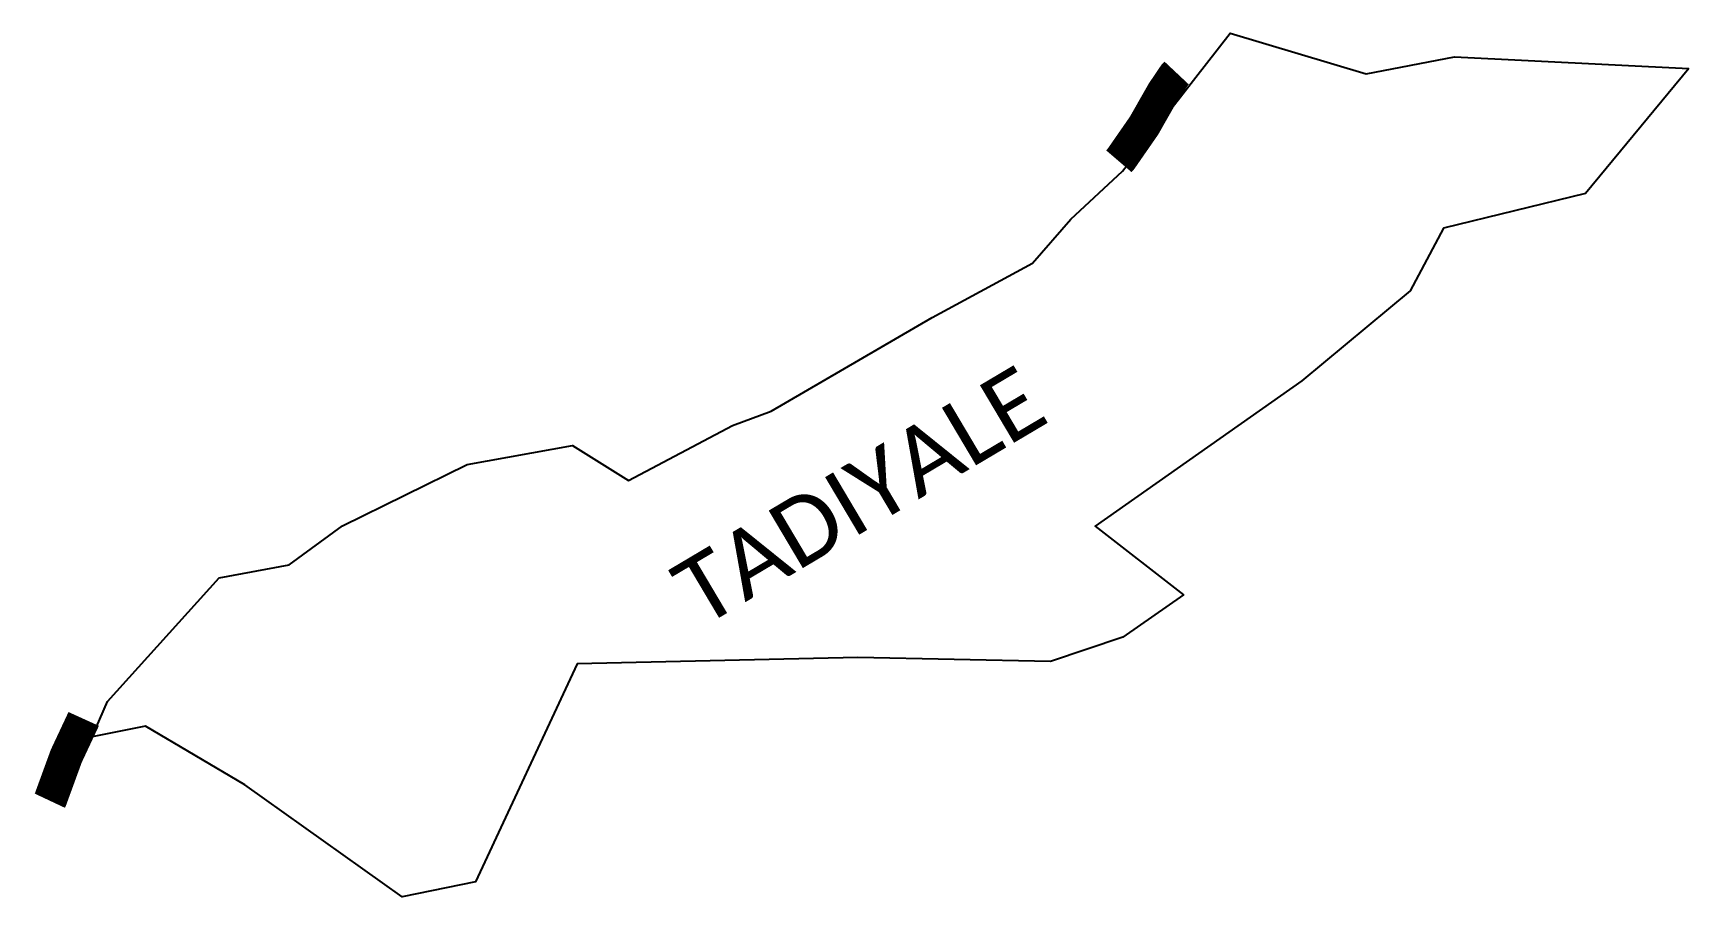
# Model space of a CAD drawing. Header units: metres. Extents: x 257986 to 260462, y 2207999 to 2209291.
import ezdxf

# ---------------------------------------------------------------- set-up
doc = ezdxf.new("R2010")
doc.units = ezdxf.units.M
for name, color, linetype in [('ARTIFICIALLY PROTECTED', 1, 'Continuous'), ('village', 3, 'Continuous'), ('VILLAGE NAME', 250, 'Continuous')]:
    doc.layers.add(name, color=color, linetype=linetype)

msp = doc.modelspace()

# ---------------------------------------------------------------- linework, layer by layer
at = {"color": 3}
msp.add_lwpolyline([(260461.9, 2209238.1), (260307.2, 2209051.2)], dxfattribs=at)
at = {"layer": 'ARTIFICIALLY PROTECTED', "const_width": 50, "flags": 128}
for points in [[(259695.9, 2209231.3), (259692.8, 2209228), (259675.5, 2209202.4), (259647.2, 2209152.7), (259613.1, 2209103.5), (259609.5, 2209099.3)], [(258061.4, 2208265.4), (258060.9, 2208264.3), (258035.3, 2208209.7), (258011.6, 2208144.8), (258010.8, 2208143.1)]]:
    msp.add_lwpolyline(points, dxfattribs=at)
at = {"layer": 'village', "color": 3}
for points in [[(258097.1, 2208291.5, 0), (258263.9, 2208476.5, 0), (258368.8, 2208495.8, 0), (258448.7, 2208554, 0), (258634.8, 2208646.1, 0), (258792.5, 2208674.5, 0), (258876.2, 2208622, 0), (259031.8, 2208704.4, 0), (259089.7, 2208725.7, 0), (259330.2, 2208865.9, 0), (259480.5, 2208947.1, 0), (259537.8, 2209012.7, 0), (259614.9, 2209084.4, 0), (259776.1, 2209290.9, 0), (259979.2, 2209230.1, 0), (260111.6, 2209255.4, 0), (260461.9, 2209238.1, 0)], [(260307.2, 2209051.2, 0), (260095.2, 2208999.3, 0), (260044.9, 2208905.5, 0), (259883, 2208771, 0), (259574, 2208553.7, 0), (259706, 2208450.8, 0), (259615.4, 2208387.9, 0), (259507.4, 2208351.2, 0), (259218.9, 2208357.1, 0), (258799.5, 2208348, 0), (258647.2, 2208021.8, 0), (258537.5, 2207999.3, 0), (258302.5, 2208166.9, 0), (258153.8, 2208254.7, 0), (258074.2, 2208238.7, 0), (258097.1, 2208291.5, 0)]]:
    msp.add_polyline3d(points, dxfattribs=at)

# ---------------------------------------------------------------- texts
at = {"layer": 'VILLAGE NAME', "insert": (258933.9, 2208486.8), "char_height": 100, "attachment_point": 1, "rotation": 30.6788}
msp.add_mtext_dynamic_manual_height_columns('{\\fCalibri|b0|i0|c0|p34;TADIYALE}', width=1538.461, gutter_width=667.3, heights=[0], dxfattribs=at)

doc.saveas('drawing.dxf')
